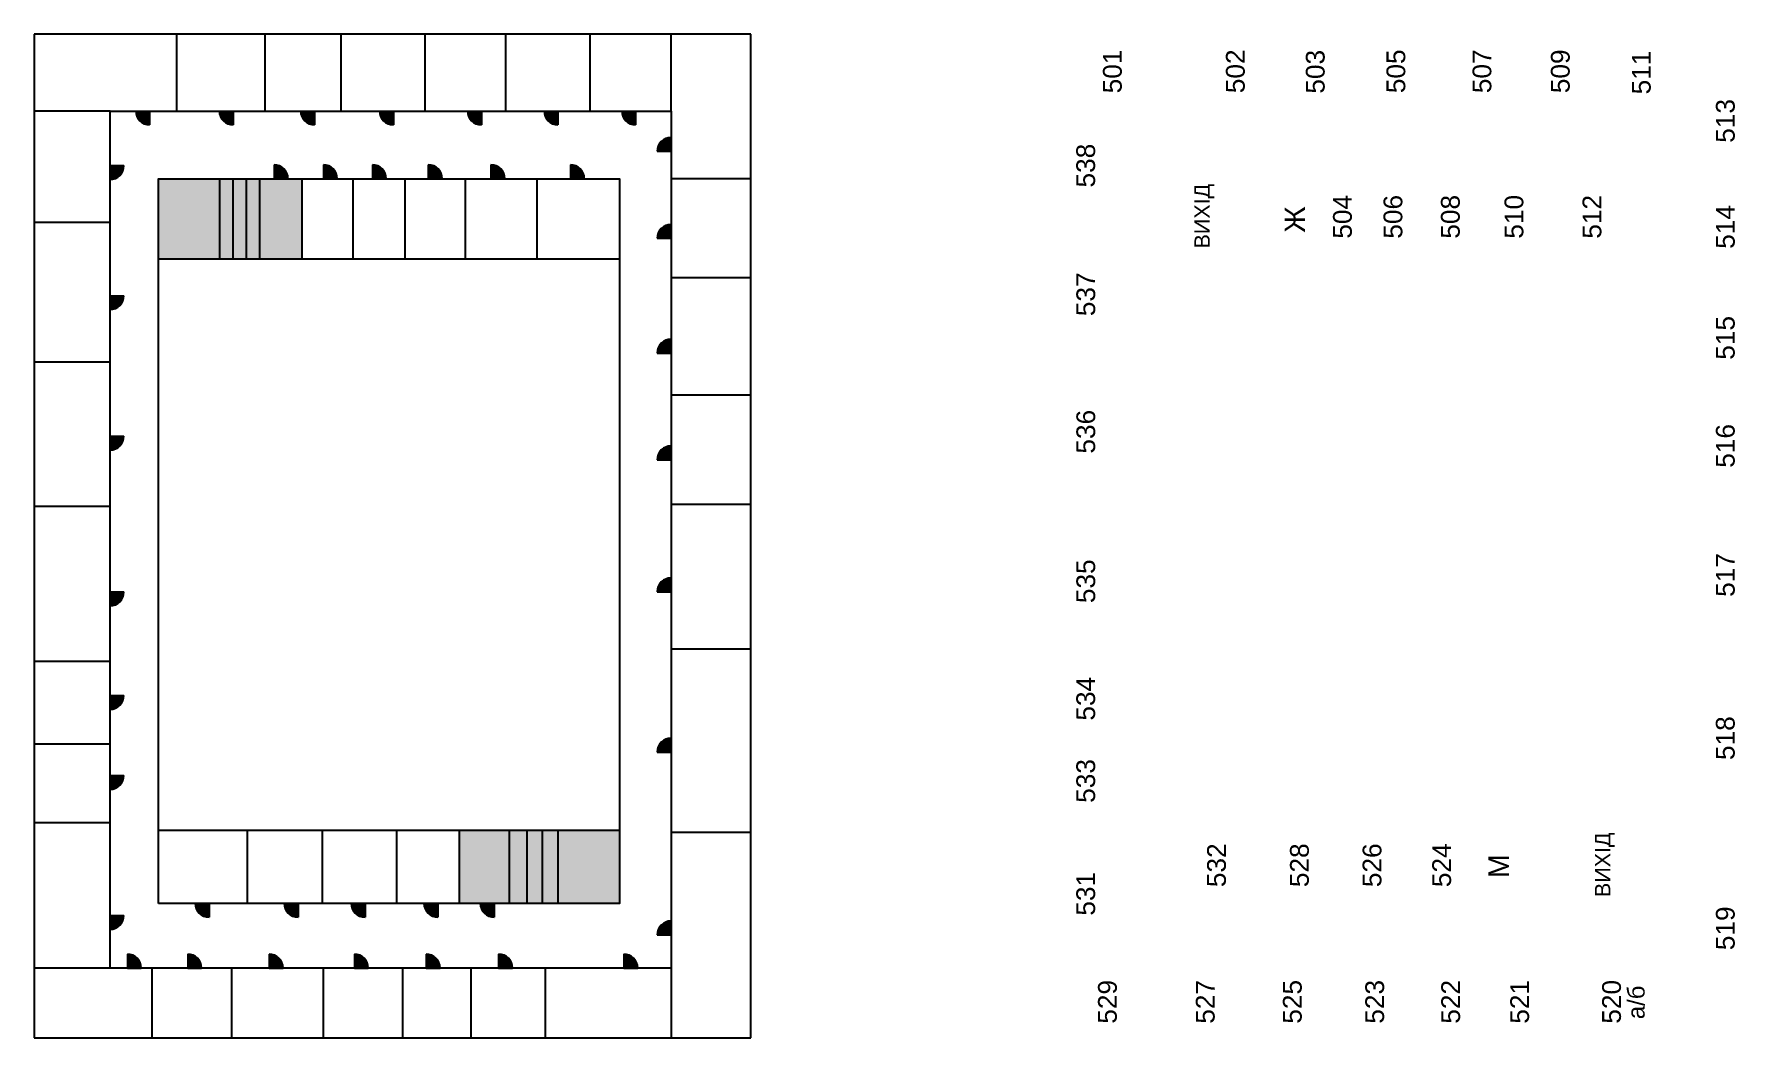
# Model space of a CAD drawing. Header units: millimetres. Extents: x -210 to 288, y 0 to 294.
import ezdxf

# ---------------------------------------------------------------- set-up
doc = ezdxf.new("R2010")
doc.units = ezdxf.units.MM
doc.styles.get("Standard").update_dxf_attribs({"font": 'Arial.ttf'})

msp = doc.modelspace()

# ---------------------------------------------------------------- hatches: boundary and pattern name
h = msp.add_hatch(color=7)
h.dxf.hatch_style = 1
h.paths.add_polyline_path([(-176.12, 271.03), (-180.18, 271.03, 0.414214), (-176.12, 266.97)])
h = msp.add_hatch(color=7)
h.dxf.hatch_style = 1
h.paths.add_polyline_path([(-151.66, 271.03), (-155.72, 271.03, 0.414214), (-151.66, 266.97)])
h = msp.add_hatch(color=7)
h.dxf.hatch_style = 1
h.paths.add_polyline_path([(-127.82, 271.03), (-131.88, 271.03, 0.414214), (-127.82, 266.97)])
h = msp.add_hatch(color=7)
h.dxf.hatch_style = 1
h.paths.add_polyline_path([(-104.71, 271.03), (-108.77, 271.03, 0.414214), (-104.71, 266.97)])
h = msp.add_hatch(color=7)
h.dxf.hatch_style = 1
h.paths.add_polyline_path([(-78.94, 271.03), (-83, 271.03, 0.414214), (-78.94, 266.97)])
h = msp.add_hatch(color=7)
h.dxf.hatch_style = 1
h.paths.add_polyline_path([(-56.51, 271.03), (-60.57, 271.03, 0.414214), (-56.51, 266.97)])
h = msp.add_hatch(color=7)
h.dxf.hatch_style = 1
h.paths.add_polyline_path([(-33.76, 271.03), (-37.82, 271.03, 0.414214), (-33.76, 266.97)])
h = msp.add_hatch(color=7)
h.dxf.hatch_style = 1
h.paths.add_polyline_path([(-23.36, 263.3, 0.414214), (-27.42, 259.24), (-23.36, 259.24)])
h = msp.add_hatch(color=7)
h.dxf.hatch_style = 1
h.paths.add_polyline_path([(-187.73, 255.04), (-187.73, 250.98, 0.414214), (-183.67, 255.04)])
at = {"true_color": 0x6eb259}
h = msp.add_hatch(color=75, dxfattribs=at)
h.dxf.hatch_style = 1
h.paths.add_polyline_path([(-139.66, 251.23), (-135.6, 251.23, 0.414214), (-139.66, 255.29)])
h = msp.add_hatch(color=7)
h.dxf.hatch_style = 1
h.paths.add_polyline_path([(-125.22, 251.23), (-121.16, 251.23, 0.414214), (-125.22, 255.29)])
h = msp.add_hatch(color=7)
h.dxf.hatch_style = 1
h.paths.add_polyline_path([(-110.86, 251.23), (-106.8, 251.23, 0.414214), (-110.86, 255.29)])
h = msp.add_hatch(color=7)
h.dxf.hatch_style = 1
h.paths.add_polyline_path([(-94.48, 251.23), (-90.42, 251.23, 0.414214), (-94.48, 255.29)])
h = msp.add_hatch(color=7)
h.dxf.hatch_style = 1
h.paths.add_polyline_path([(-76.14, 251.23), (-72.08, 251.23, 0.414214), (-76.14, 255.29)])
h = msp.add_hatch(color=7)
h.dxf.hatch_style = 1
h.paths.add_polyline_path([(-52.84, 251.23), (-48.78, 251.23, 0.414214), (-52.84, 255.29)])
h = msp.add_hatch(color=75, dxfattribs=at)
h.dxf.hatch_style = 1
h.paths.add_polyline_path([(-131.49, 251.23), (-143.8, 251.23), (-143.8, 227.63), (-131.49, 227.63)])
h.paths.add_polyline_path([(-147.75, 227.63), (-143.8, 227.63), (-143.8, 251.23), (-147.75, 251.23)])
h.paths.add_polyline_path([(-147.75, 251.23), (-151.7, 251.23), (-151.7, 227.63), (-147.75, 227.63)])
h.paths.add_polyline_path([(-151.7, 251.23), (-155.54, 251.23), (-155.54, 227.63), (-151.7, 227.63)])
h.paths.add_polyline_path([(-155.54, 251.23), (-173.51, 251.23), (-173.51, 227.63), (-155.54, 227.63)])
h = msp.add_hatch(color=7)
h.dxf.hatch_style = 1
h.paths.add_polyline_path([(-23.36, 237.84, 0.414214), (-27.42, 233.78), (-23.36, 233.78)])
h = msp.add_hatch(color=7)
h.dxf.hatch_style = 1
h.paths.add_polyline_path([(-187.73, 216.95), (-187.73, 212.89, 0.414214), (-183.67, 216.95)])
h = msp.add_hatch(color=7)
h.dxf.hatch_style = 1
h.paths.add_polyline_path([(-23.36, 204.21, 0.414214), (-27.42, 200.15), (-23.36, 200.15)])
h = msp.add_hatch(color=7)
h.dxf.hatch_style = 1
h.paths.add_polyline_path([(-187.73, 175.82), (-187.73, 171.76, 0.414214), (-183.67, 175.82)])
h = msp.add_hatch(color=7)
h.dxf.hatch_style = 1
h.paths.add_polyline_path([(-23.36, 172.96, 0.414214), (-27.42, 168.9), (-23.36, 168.9)])
h = msp.add_hatch(color=7)
h.dxf.hatch_style = 1
h.paths.add_polyline_path([(-187.73, 130.21), (-187.73, 126.15, 0.414214), (-183.67, 130.21)])
h = msp.add_hatch(color=7)
h.dxf.hatch_style = 1
h.paths.add_polyline_path([(-23.36, 134.31, 0.414214), (-27.42, 130.25), (-23.36, 130.25)])
h = msp.add_hatch(color=7)
h.dxf.hatch_style = 1
h.paths.add_polyline_path([(-187.73, 99.88), (-187.73, 95.82, 0.414214), (-183.67, 99.88)])
h = msp.add_hatch(color=7)
h.dxf.hatch_style = 1
h.paths.add_polyline_path([(-23.36, 87.36, 0.414214), (-27.42, 83.3), (-23.36, 83.3)])
h = msp.add_hatch(color=7)
h.dxf.hatch_style = 1
h.paths.add_polyline_path([(-187.73, 76.46), (-187.73, 72.39, 0.414214), (-183.67, 76.46)])
h = msp.add_hatch(color=75, dxfattribs=at)
h.dxf.hatch_style = 1
h.paths.add_polyline_path([(-38.52, 60.48), (-56.49, 60.48), (-56.49, 39.01), (-38.52, 39.01)])
h.paths.add_polyline_path([(-56.49, 60.48), (-61.09, 60.48), (-61.09, 39.01), (-56.49, 39.01)])
h.paths.add_polyline_path([(-61.09, 60.48), (-65.65, 60.48), (-65.65, 39.01), (-61.09, 39.01)])
h.paths.add_polyline_path([(-65.65, 60.48), (-70.82, 60.48), (-70.82, 39.01), (-65.65, 39.01)])
h.paths.add_polyline_path([(-70.82, 60.48), (-85.41, 60.48), (-85.41, 39.01), (-70.82, 39.01)])
h = msp.add_hatch(color=7)
h.dxf.hatch_style = 1
h.paths.add_polyline_path([(-187.73, 35.46), (-187.73, 31.4, 0.414214), (-183.67, 35.46)])
h = msp.add_hatch(color=7)
h.dxf.hatch_style = 1
h.paths.add_polyline_path([(-158.72, 39.01), (-162.78, 39.01, 0.414214), (-158.72, 34.95)])
h = msp.add_hatch(color=7)
h.dxf.hatch_style = 1
h.paths.add_polyline_path([(-132.66, 39.01), (-136.72, 39.01, 0.414214), (-132.66, 34.95)])
h = msp.add_hatch(color=7)
h.dxf.hatch_style = 1
h.paths.add_polyline_path([(-113.02, 39.01), (-117.08, 39.01, 0.414214), (-113.02, 34.95)])
h = msp.add_hatch(color=7)
h.dxf.hatch_style = 1
h.paths.add_polyline_path([(-91.69, 39.01), (-95.75, 39.01, 0.414214), (-91.69, 34.95)])
h = msp.add_hatch(color=75, dxfattribs=at)
h.dxf.hatch_style = 1
h.paths.add_polyline_path([(-75.2, 39.01), (-79.26, 39.01, 0.414214), (-75.2, 34.95)])
h = msp.add_hatch(color=7)
h.dxf.hatch_style = 1
h.paths.add_polyline_path([(-23.36, 33.83, 0.414214), (-27.42, 29.77), (-23.36, 29.77)])
h = msp.add_hatch(color=7)
h.dxf.hatch_style = 1
h.paths.add_polyline_path([(-182.65, 20.06), (-178.59, 20.06, 0.414214), (-182.65, 24.12)])
h = msp.add_hatch(color=7)
h.dxf.hatch_style = 1
h.paths.add_polyline_path([(-164.96, 20.06), (-160.9, 20.06, 0.414214), (-164.96, 24.12)])
h = msp.add_hatch(color=7)
h.dxf.hatch_style = 1
h.paths.add_polyline_path([(-141.1, 20.06), (-137.04, 20.06, 0.414214), (-141.1, 24.12)])
h = msp.add_hatch(color=7)
h.dxf.hatch_style = 1
h.paths.add_polyline_path([(-116.15, 20.06), (-112.09, 20.06, 0.414214), (-116.15, 24.12)])
h = msp.add_hatch(color=7)
h.dxf.hatch_style = 1
h.paths.add_polyline_path([(-95.11, 20.06), (-91.05, 20.06, 0.414214), (-95.11, 24.12)])
h = msp.add_hatch(color=7)
h.dxf.hatch_style = 1
h.paths.add_polyline_path([(-73.89, 20.06), (-69.83, 20.06, 0.414214), (-73.89, 24.12)])
h = msp.add_hatch(color=7)
h.dxf.hatch_style = 1
h.paths.add_polyline_path([(-37.21, 20.06), (-33.15, 20.06, 0.414214), (-37.21, 24.12)])

# ---------------------------------------------------------------- linework, layer by layer
at = {"color": 18, "true_color": 0x000000}
for p, q in [((0, 293.59), (-210, 293.59)), ((-210, 293.59), (-210, -0.41)), ((-168.15, 271.03), (-168.15, 293.59)), ((-142.31, 271.03), (-142.31, 293.59)), ((-120.03, 271), (-120.03, 293.55)), ((-95.41, 271.03), (-95.41, 293.59)), ((-71.73, 271.03), (-71.73, 293.59)), ((-47.08, 271), (-47.08, 293.55)), ((-23.36, 271.03), (-23.36, 293.59)), ((0, -0.41), (0, 293.59)), ((-187.73, 271.03), (-210, 271.03)), ((-187.73, 20.06), (-187.73, 271.03)), ((-187.73, 271.03), (-23.36, 271.03)), ((-176.12, 271.03), (-176.12, 266.97)), ((-151.66, 271.03), (-151.66, 266.97)), ((-127.82, 271.03), (-127.82, 266.97)), ((-104.71, 271.03), (-104.71, 266.97)), ((-78.94, 271.03), (-78.94, 266.97)), ((-56.51, 271.03), (-56.51, 266.97)), ((-33.76, 271.03), (-33.76, 266.97)), ((-23.36, 271.03), (-23.36, 20.06)), ((-27.42, 259.24), (-23.36, 259.24)), ((-187.73, 255.04), (-183.67, 255.04)), ((-139.66, 255.29), (-139.66, 251.23)), ((-125.22, 255.29), (-125.22, 251.23)), ((-110.86, 255.29), (-110.86, 251.23)), ((-94.48, 255.29), (-94.48, 251.23)), ((-76.14, 255.29), (-76.14, 251.23)), ((-52.84, 255.29), (-52.84, 251.23)), ((-155.54, 227.63), (-155.54, 251.23)), ((-151.7, 227.63), (-151.7, 251.23)), ((-147.75, 227.63), (-147.75, 251.23)), ((-143.8, 227.63), (-143.8, 251.23)), ((-131.49, 227.63), (-131.49, 251.23)), ((-116.54, 227.63), (-116.54, 251.23)), ((-101.23, 227.63), (-101.23, 251.23)), ((-83.59, 227.63), (-83.59, 251.23)), ((-62.61, 227.63), (-62.61, 251.23)), ((-23.36, 251.29), (0, 251.29)), ((-210, 238.47), (-187.73, 238.47)), ((-27.42, 233.78), (-23.36, 233.78)), ((-38.52, 227.63), (-173.51, 227.63)), ((-23.36, 222.24), (0, 222.24)), ((-187.73, 216.95), (-183.67, 216.95)), ((-27.42, 200.15), (-23.36, 200.15)), ((-210, 197.55), (-187.73, 197.55)), ((-23.36, 187.96), (0, 187.96)), ((-187.73, 175.82), (-183.67, 175.82)), ((-27.42, 168.9), (-23.36, 168.9)), ((-210, 155.36), (-187.73, 155.36)), ((-23.36, 155.92), (0, 155.92)), ((-187.73, 130.21), (-183.67, 130.21)), ((-27.42, 130.25), (-23.36, 130.25)), ((-210, 109.97), (-187.73, 109.97)), ((0, 113.43), (-23.36, 113.43)), ((-187.73, 99.88), (-183.67, 99.88)), ((-210, 85.68), (-187.73, 85.68)), ((-27.42, 83.3), (-23.36, 83.3)), ((-187.73, 76.46), (-183.67, 76.46)), ((-210, 62.66), (-187.73, 62.66)), ((-173.51, 60.48), (-38.52, 60.48)), ((-147.54, 60.48), (-147.54, 39.01)), ((-125.55, 60.48), (-125.55, 39.01)), ((-103.8, 60.48), (-103.8, 39.01)), ((-85.41, 60.48), (-85.41, 39.01)), ((-70.82, 60.48), (-70.82, 39.01)), ((-65.65, 60.48), (-65.65, 39.01)), ((-61.09, 60.48), (-61.09, 39.01)), ((-56.49, 39.01), (-56.49, 60.48)), ((-23.36, 59.86), (0, 59.86)), ((-187.73, 35.46), (-183.67, 35.46)), ((-158.72, 39.01), (-158.72, 34.95)), ((-132.66, 39.01), (-132.66, 34.95)), ((-113.02, 39.01), (-113.02, 34.95)), ((-91.69, 39.01), (-91.69, 34.95)), ((-75.2, 39.01), (-75.2, 34.95)), ((-27.42, 29.77), (-23.36, 29.77)), ((-187.73, 20.06), (-210, 20.06)), ((-23.36, 20.06), (-187.73, 20.06)), ((-182.65, 24.12), (-182.65, 20.06)), ((-175.51, 20.06), (-175.51, -0.41)), ((-164.96, 24.12), (-164.96, 20.06)), ((-152.12, 20.06), (-152.12, -0.41)), ((-141.1, 24.12), (-141.1, 20.06)), ((-125.27, 20.06), (-125.27, -0.41)), ((-116.15, 24.12), (-116.15, 20.06)), ((-102.07, 20.06), (-102.07, -0.41)), ((-95.11, 24.12), (-95.11, 20.06)), ((-82.03, 20.06), (-82.03, -0.41)), ((-73.89, 24.12), (-73.89, 20.06)), ((-60.22, 20.06), (-60.22, -0.41)), ((-37.21, 24.12), (-37.21, 20.06)), ((-23.36, 20.06), (-23.36, -0.41)), ((-210, -0.41), (0, -0.41)), ((-210, -0.41), (0, -0.41)), ((-210, -0.41), (0, -0.41)), ((-23.36, -0.41), (0, -0.41))]:
    msp.add_line(p, q, dxfattribs=at)
at = {"color": 7}
for p, q in [((-180.18, 271.03), (-176.12, 271.03)), ((-155.72, 271.03), (-151.66, 271.03)), ((-131.88, 271.03), (-127.82, 271.03)), ((-108.77, 271.03), (-104.71, 271.03)), ((-83, 271.03), (-78.94, 271.03)), ((-60.57, 271.03), (-56.51, 271.03)), ((-37.82, 271.03), (-33.76, 271.03)), ((-23.36, 263.3), (-23.36, 259.24)), ((-187.73, 250.98), (-187.73, 255.04)), ((-125.22, 251.23), (-121.16, 251.23)), ((-110.86, 251.23), (-106.8, 251.23)), ((-94.48, 251.23), (-90.42, 251.23)), ((-76.14, 251.23), (-72.08, 251.23)), ((-52.84, 251.23), (-48.78, 251.23)), ((-23.36, 237.84), (-23.36, 233.78)), ((-187.73, 212.89), (-187.73, 216.95)), ((-23.36, 204.21), (-23.36, 200.15)), ((-187.73, 171.76), (-187.73, 175.82)), ((-23.36, 172.96), (-23.36, 168.9)), ((-187.73, 126.15), (-187.73, 130.21)), ((-23.36, 134.31), (-23.36, 130.25)), ((-187.73, 95.82), (-187.73, 99.88)), ((-23.36, 87.36), (-23.36, 83.3)), ((-187.73, 72.39), (-187.73, 76.46)), ((-187.73, 31.4), (-187.73, 35.46)), ((-162.78, 39.01), (-158.72, 39.01)), ((-136.72, 39.01), (-132.66, 39.01)), ((-117.08, 39.01), (-113.02, 39.01)), ((-95.75, 39.01), (-91.69, 39.01)), ((-23.36, 33.83), (-23.36, 29.77)), ((-182.65, 20.06), (-178.59, 20.06)), ((-164.96, 20.06), (-160.9, 20.06)), ((-141.1, 20.06), (-137.04, 20.06)), ((-116.15, 20.06), (-112.09, 20.06)), ((-95.11, 20.06), (-91.05, 20.06)), ((-73.89, 20.06), (-69.83, 20.06)), ((-37.21, 20.06), (-33.15, 20.06))]:
    msp.add_line(p, q, dxfattribs=at)
at = {"color": 75, "true_color": 0x6eb259}
for p, q in [((-139.66, 251.23), (-135.6, 251.23)), ((-79.26, 39.01), (-75.2, 39.01))]:
    msp.add_line(p, q, dxfattribs=at)
at = {"color": 18, "true_color": 0x000000}
msp.add_lwpolyline([(-173.51, 39.01), (-173.51, 251.23), (-38.52, 251.23), (-38.52, 39.01)], close=True, dxfattribs=at)
for centre, start, end in [((-176.12, 271.03), 180, 270), ((-151.66, 271.03), 180, 270), ((-127.82, 271.03), 180, 270), ((-104.71, 271.03), 180, 270), ((-78.94, 271.03), 180, 270), ((-56.51, 271.03), 180, 270), ((-33.76, 271.03), 180, 270), ((-23.36, 259.24), 90, 180), ((-187.73, 255.04), 270, 0), ((-139.66, 251.23), 0, 90), ((-125.22, 251.23), 0, 90), ((-110.86, 251.23), 0, 90), ((-94.48, 251.23), 0, 90), ((-76.14, 251.23), 0, 90), ((-52.84, 251.23), 0, 90), ((-23.36, 233.78), 90, 180), ((-187.73, 216.95), 270, 0), ((-23.36, 200.15), 90, 180), ((-187.73, 175.82), 270, 0), ((-23.36, 168.9), 90, 180), ((-187.73, 130.21), 270, 0), ((-23.36, 130.25), 90, 180), ((-187.73, 99.88), 270, 0), ((-23.36, 83.3), 90, 180), ((-187.73, 76.46), 270, 0), ((-187.73, 35.46), 270, 0), ((-158.72, 39.01), 180, 270), ((-132.66, 39.01), 180, 270), ((-113.02, 39.01), 180, 270), ((-91.69, 39.01), 180, 270), ((-75.2, 39.01), 180, 270), ((-23.36, 29.77), 90, 180), ((-182.65, 20.06), 0, 90), ((-164.96, 20.06), 0, 90), ((-141.1, 20.06), 0, 90), ((-116.15, 20.06), 0, 90), ((-95.11, 20.06), 0, 90), ((-73.89, 20.06), 0, 90), ((-37.21, 20.06), 0, 90)]:
    msp.add_arc(centre, 4.06, start, end, dxfattribs=at)

# ---------------------------------------------------------------- texts
for s, height, p in [('Ж', 6, (162.36, 235.4)), ('М', 6, (222.1, 46.39)), ('а/б', 5, (261.85, 5.09))]:
    msp.add_text(s, height=height, rotation=90, dxfattribs=at).set_placement(p)
at = {"color": 18, "true_color": 0x000000, "attachment_point": 1, "rotation": 90}
for s, width, heights, insert, char_height in [('501', 14.3608, [0], (103.17, 276.22), 5.5), ('502', 14.3608, [0], (139.2, 276.26), 5.5), ('503', 23.791, [0], (162.61, 276.13), 5.5), ('505', 23.791, [0], (186.23, 276.26), 5.5), ('507', 23.791, [0], (211.44, 276.26), 5.5), ('509', 23.791, [0], (234.4, 276.26), 5.5), ('511', 23.791, [0], (258.13, 275.91), 5.5), ('513', 23.791, [0], (282.75, 261.74), 5.5), ('538', 23.791, [0], (95.35, 248.64), 5.5), ('ВИХІД', 35.6216, [0], (129.96, 230.81), 4.5), ('504', 23.791, [0], (170.57, 233.65), 5.5), ('506', 13.7006, [0], (185.37, 233.65), 5.5), ('508', 13.7006, [0], (202.19, 233.65), 5.5), ('510', 13.7006, [0], (220.82, 233.65), 5.5), ('512', 13.7006, [0], (243.67, 233.65), 5.5), ('514', 23.791, [0], (282.75, 230.69), 5.5), ('537', 23.791, [0], (95.38, 210.95), 5.5), ('515', 30.6858, [0], (282.74, 198.2), 5.5), ('536', 23.791, [0], (95.38, 170.71), 5.5), ('516', 23.791, [0], (282.74, 166.57), 5.5), ('517', 21.9587, [0], (282.74, 128.76), 5.5), ('535', 23.791, [0], (95.38, 126.92), 5.5), ('534', 23.791, [0], (95.36, 92.52), 5.5), ('518', 30.4796, [0], (282.74, 80.98), 5.5), ('533', 23.791, [0], (95.36, 68.44), 5.5), ('532', 13.7006, [0], (133.68, 43.75), 5.5), ('528', 13.7006, [0], (157.97, 43.75), 5.5), ('526', 13.7006, [0], (179.24, 43.75), 5.5), ('524', 13.7006, [0], (199.64, 43.75), 5.5), ('ВИХІД', 35.6216, [0], (247.3, 40.86), 4.5), ('531', 23.791, [0], (95.36, 35.4), 5.5), ('519', 242.4644, [7.68], (282.74, 25.29), 5.5), ('529', 23.791, [0], (101.72, 3.76), 5.5), ('527', 23.791, [0], (130.38, 3.76), 5.5), ('525', 23.791, [0], (155.89, 3.76), 5.5), ('523', 23.791, [0], (180.02, 3.76), 5.5), ('522', 23.791, [0], (202.28, 3.76), 5.5), ('521', 23.791, [0], (222.49, 3.76), 5.5), ('520', 23.791, [6.29], (249.41, 3.76), 5.5)]:
    msp.add_mtext_dynamic_manual_height_columns(s, width=width, gutter_width=12.5, heights=heights, dxfattribs=dict(at, insert=insert, char_height=char_height))

doc.saveas('drawing.dxf')
